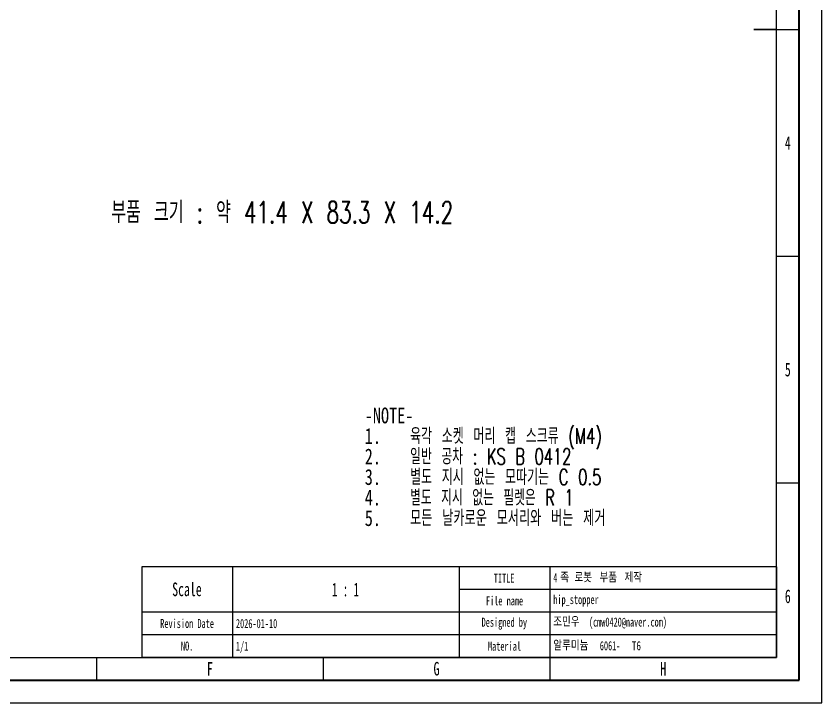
# Model space of a CAD drawing. Header units: millimetres. Extents: x 0 to 420, y 1 to 298.
# Drawn here: x 242.3 to 420, y 1 to 152.5 of the extents above; entities that cross this region are included whole.
import ezdxf

# ---------------------------------------------------------------- set-up
doc = ezdxf.new("R2010")
doc.units = ezdxf.units.MM
doc.layers.add('SLD-0', color=179, linetype='Continuous')
doc.layers.add('가는실선', color=7, linetype='Continuous')
for name, color, linetype, lineweight in [('도면층1', 4, 'Continuous', 35), ('도면층2', 3, 'Continuous', 25), ('도면층3', 5, 'Continuous', 25)]:
    doc.layers.add(name, color=color, linetype=linetype, lineweight=lineweight)
doc.styles.add('SLDTEXTSTYLE1', font='TXT', dxfattribs={"width": 0.75})
doc.styles.add('SLDTEXTSTYLE10', font='TXT', dxfattribs={"width": 0.694444, "bigfont": 'bigfont'})
doc.styles.add('SLDTEXTSTYLE2', font='TXT', dxfattribs={"width": 0.638186})
doc.styles.add('SLDTEXTSTYLE3', font='TXT', dxfattribs={"width": 0.75, "bigfont": 'bigfont'})
doc.styles.add('SLDTEXTSTYLE4', font='TXT', dxfattribs={"width": 0.605})
doc.styles.add('SLDTEXTSTYLE5', font='TXT', dxfattribs={"width": 0.582911})
doc.styles.add('SLDTEXTSTYLE6', font='TXT', dxfattribs={"width": 0.678571, "bigfont": 'bigfont'})
doc.styles.add('SLDTEXTSTYLE7', font='TXT', dxfattribs={"width": 0.684211, "bigfont": 'bigfont'})
doc.styles.add('SLDTEXTSTYLE8', font='TXT', dxfattribs={"width": 0.676471, "bigfont": 'bigfont'})
doc.styles.add('SLDTEXTSTYLE9', font='TXT', dxfattribs={"width": 0.671875, "bigfont": 'bigfont'})

msp = doc.modelspace()

# ---------------------------------------------------------------- linework, layer by layer
at = {"layer": 'SLD-0', "color": 7}
for p, q in [((420, 1), (420, 298)), ((0, 1), (420, 1))]:
    msp.add_line(p, q, dxfattribs=at)
at = {"layer": '도면층1', "color": 7}
for p, q in [((415, 6), (415, 293)), ((5, 6), (415, 6))]:
    msp.add_line(p, q, dxfattribs=at)
at = {"layer": '도면층2', "color": 7}
for p, q in [((410, 11), (410, 288)), ((410, 149.5), (405, 149.5)), ((405, 149.5), (415, 149.5)), ((410, 11), (410, 149.5)), ((410, 149.5), (415, 149.5)), ((410, 99.5), (415, 99.5)), ((410, 49.5), (415, 49.5)), ((10, 11), (410, 11)), ((260, 11), (260, 6)), ((310, 11), (310, 6)), ((360, 11), (360, 6))]:
    msp.add_line(p, q, dxfattribs=at)
at = {"layer": '도면층3', "color": 7}
for p, q in [((410, 31), (270, 31)), ((270, 31), (270, 11)), ((290, 31), (290, 11)), ((340, 31), (340, 11)), ((360, 31), (360, 11)), ((410, 31), (410, 11)), ((410, 26), (340, 26)), ((410, 21), (270, 21)), ((410, 16), (270, 16)), ((410, 11), (270, 11))]:
    msp.add_line(p, q, dxfattribs=at)

# ---------------------------------------------------------------- texts
at = {"layer": 'SLD-0', "color": 7}
for s, insert, char_height, attachment_point, style in [('TITLE', (349.91375, 29.4948), 2, 2, 'SLDTEXTSTYLE2'), ('4', (360.75, 29.6128), 2, 1, 'SLDTEXTSTYLE4'), ('족', (362.29167, 29.61002), 2, 1, 'SLDTEXTSTYLE3'), ('로봇', (365.43333, 29.61002), 2, 1, 'SLDTEXTSTYLE3'), ('부품', (370.95278, 29.61002), 2, 1, 'SLDTEXTSTYLE3'), ('제작', (376.47222, 29.61002), 2, 1, 'SLDTEXTSTYLE3'), ('Scale', (279.9563, 27.5432), 3, 2, 'SLDTEXTSTYLE2'), ('hip_stopper', (360.75, 24.7888), 2, 1, 'SLDTEXTSTYLE2'), ('File name', (350.00236, 24.5108), 2, 2, 'SLDTEXTSTYLE2'), ('Revision Date', (279.98254, 19.5108), 2, 2, 'SLDTEXTSTYLE2'), ('Designed by', (349.9589, 19.7878), 2, 2, 'SLDTEXTSTYLE2'), ('조민우', (360.75, 19.83202), 2, 1, 'SLDTEXTSTYLE3'), ('(cmw0420@naver.com)', (368.62222, 19.8348), 2, 1, 'SLDTEXTSTYLE4'), ('NO.', (279.9962, 14.5288), 2, 2, 'SLDTEXTSTYLE2'), ('Material', (349.99102, 14.5108), 2, 2, 'SLDTEXTSTYLE2'), ('알루미늄', (360.76389, 14.60702), 2, 1, 'SLDTEXTSTYLE3'), ('6061-', (371.025, 14.6098), 2, 1, 'SLDTEXTSTYLE4'), ('T6', (378.06389, 14.60702), 2, 1, 'SLDTEXTSTYLE1')]:
    msp.add_mtext(s, dxfattribs=dict(at, insert=insert, char_height=char_height, attachment_point=attachment_point, style=style))
at = {"layer": '가는실선', "attachment_point": 1}
for s, insert, char_height, style in [('부품 크기 : 약 41.4 X 83.3 X 14.2', (263.25623, 111.56906), 4.7625, 'SLDTEXTSTYLE6'), ('-NOTE-', (319.17595, 66.14415), 3.5, 'SLDTEXTSTYLE1'), ('육각 소켓 머리 캡 스크류 (M4)', (329.17595, 61.61845), 3.5, 'SLDTEXTSTYLE7'), ('1.', (319.17595, 61.61845), 3.5, 'SLDTEXTSTYLE1'), ('2.', (319.17595, 57.09276), 3.5, 'SLDTEXTSTYLE1'), ('일반 공차 : KS B 0412', (329.17595, 57.09276), 3.5, 'SLDTEXTSTYLE8'), ('3.', (319.17595, 52.56706), 3.5, 'SLDTEXTSTYLE1'), ('별도 지시 없는 모따기는 C 0.5', (329.17595, 52.56706), 3.5, 'SLDTEXTSTYLE7'), ('별도 지시 없는 필렛은 R 1', (329.17595, 48.04137), 3.5, 'SLDTEXTSTYLE9'), ('4.', (319.17595, 48.04137), 3.5, 'SLDTEXTSTYLE1'), ('5.', (319.17595, 43.51567), 3.5, 'SLDTEXTSTYLE1'), ('모든 날카로운 모서리와 버는 제거', (329.17595, 43.51567), 3.5, 'SLDTEXTSTYLE10')]:
    msp.add_mtext(s, dxfattribs=dict(at, insert=insert, char_height=char_height, style=style))
at = {"layer": '도면층2', "color": 7}
for s, insert, char_height, attachment_point, style in [('4', (412.47838, 125.9922), 3, 2, 'SLDTEXTSTYLE2'), ('5', (412.47838, 76.0177), 3, 2, 'SLDTEXTSTYLE2'), ('1 : 1', (314.92431, 27.4982), 3, 2, 'SLDTEXTSTYLE5'), ('6', (412.47838, 26.0237), 3, 2, 'SLDTEXTSTYLE2'), ('2026-01-10', (290.75, 19.4988), 2, 1, 'SLDTEXTSTYLE2'), ('1/1', (290.75, 14.4988), 2, 1, 'SLDTEXTSTYLE2'), ('F', (285.00796, 9.9922), 3, 2, 'SLDTEXTSTYLE2'), ('G', (334.99159, 10.0432), 3, 2, 'SLDTEXTSTYLE2'), ('H', (385.01353, 9.9922), 3, 2, 'SLDTEXTSTYLE2')]:
    msp.add_mtext(s, dxfattribs=dict(at, insert=insert, char_height=char_height, attachment_point=attachment_point, style=style))

doc.saveas('drawing.dxf')
